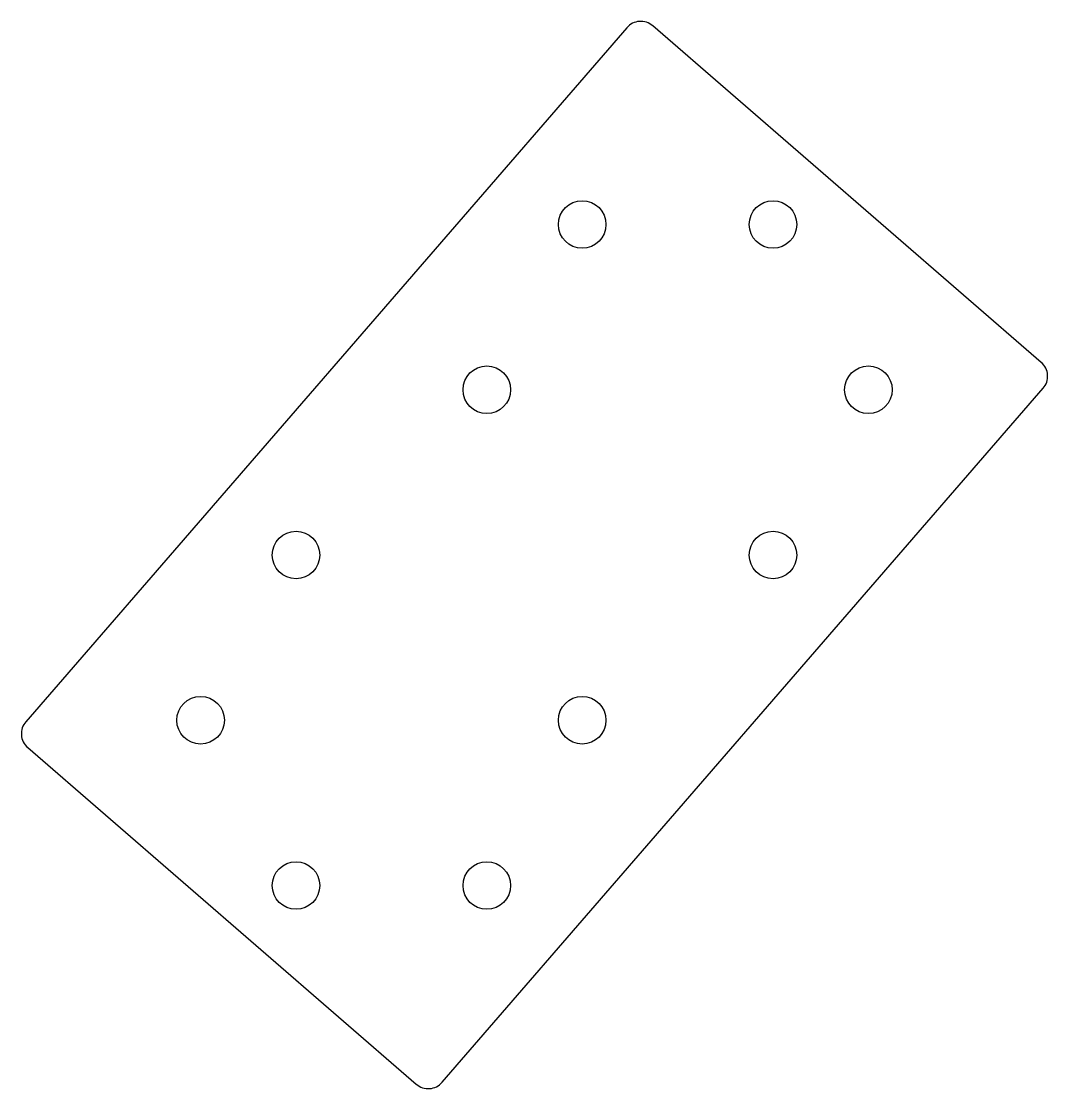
# Model space of a CAD drawing. Header units: millimetres. Extents: x -179 to 101, y -190 to 100.
import ezdxf

# ---------------------------------------------------------------- set-up
doc = ezdxf.new("R2010")
doc.units = ezdxf.units.MM
doc.layers.get('0').update_dxf_attribs({"linetype": 'CONTINUOUS'})

msp = doc.modelspace()

# ---------------------------------------------------------------- linework, layer by layer
msp.add_lwpolyline([(-177.5, -90.39, 0.414214), (-176.99, -97.45), (-71.16, -189.1, 0.414214), (-64.11, -188.59), (99.56, 0.39, 0.414214), (99.05, 7.45), (-6.78, 99.1, 0.414214), (-13.83, 98.59)], format="xyb", close=True)
for centre in [(-25.98, 45), (25.98, 45), (-51.96, 0), (51.96, 0), (-103.92, -45), (25.98, -45), (-129.9, -90), (-25.98, -90), (-103.92, -135), (-51.96, -135)]:
    msp.add_circle(centre, 6.48)

doc.saveas('drawing.dxf')
